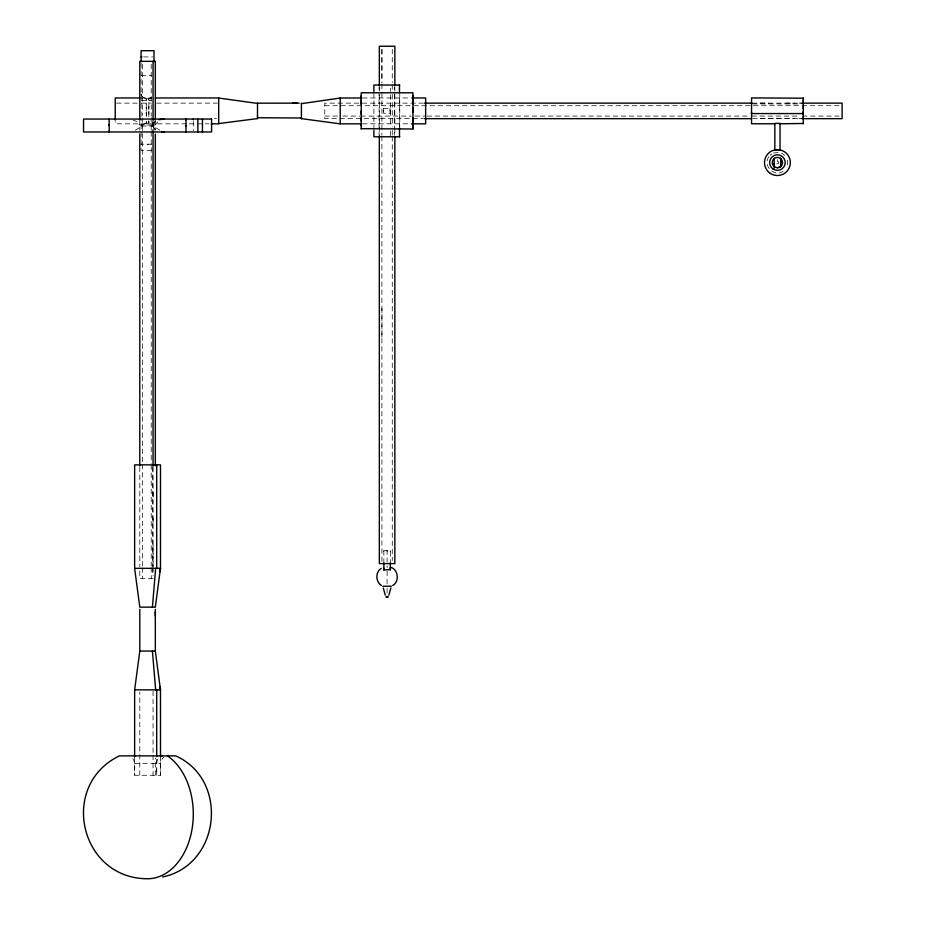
<?xml version="1.0" encoding="UTF-8"?>
<svg xmlns="http://www.w3.org/2000/svg" width="925" height="925" viewBox="0 0 925 925"><rect width="100%" height="100%" fill="white"/><g stroke="black" fill="none" stroke-linecap="round" stroke-linejoin="round"><path stroke-width="0.69" stroke-dasharray="4.62 3.47" d="M160.499 756.766L160.499 775.277L134.634 775.277C133.847 769.496 137.039 761.102 131.061 757.112M139.802 775.277L139.802 691.993M146.266 123.314L142.577 124.863L141.097 128.355M146.266 122.886L146.266 121.973M146.266 115.486L146.266 112.017M146.266 110.896L146.266 107.473M146.266 104.074L146.266 103.045M146.266 100.467L146.266 98.917M148.856 122.886L148.856 121.337M148.856 114.33L148.856 110.896M148.856 109.774L148.856 106.306M148.856 103.045L148.856 102.085M148.856 99.819L148.856 98.917M153.053 691.183L153.053 753.921M153.053 566.031L153.053 542.478M153.053 523.076L153.053 516.601M153.053 497.199L153.053 490.736M153.053 125.939L154.278 128.748L157.111 130.645M156.707 775.277L156.707 769.935M156.707 769.461L156.707 768.733M381.921 337.255L381.921 304.926M381.921 78.579L381.921 49.06M383.609 111.243L383.609 110.595M383.609 108.653L390.061 108.329L390.061 113.509L383.609 113.185M383.852 551.473L383.852 550.664L390.327 550.664L390.327 562.157M387.089 551.473L387.089 550.664L387.089 562.157M390.061 110.919L390.061 108.329M390.327 551.473L390.327 550.664M390.396 135.686L390.396 130.298M399.484 127.072L399.484 94.732M777.416 161.297L777.416 159.609M379.077 128.147L379.077 93.656M394.593 93.656L394.593 128.147M394.57 135.328L394.593 132.46M153.053 125.014L154.278 122.273L157.111 120.377M787.533 164.696L787.557 160.592L786.053 156.915M160.499 775.277C161.239 769.484 158.094 761.102 164.06 757.112M768.895 156.741C762.258 165.436 774.283 177.681 783.093 171.218M770.178 155.215L771.739 153.955M157.886 121.73L155.319 125.014L139.802 125.014L137.247 121.73L133.188 120.123M151.746 97.588C148.035 99.646 141.201 98.651 141.097 93.448M135.281 130.217L138.935 127.974L139.802 126.008L155.319 126.008L156.186 127.974L159.84 130.217M773.508 153.018L779.532 152.475M798.969 118.608L801.848 118.585M786.042 103.114L794.656 103.08M760.177 118.608L794.656 118.608M143.525 56.922L152.741 56.922M141.097 75.63L151.608 75.63M140.762 97.969L151.515 97.969M362.519 97.969L412.284 97.969M141.097 100.571L151.608 100.571M116.515 103.138L138.218 103.138M141.097 103.138L151.446 103.138M156.614 103.138L217.41 103.138M423.5 103.138L324.756 103.138L324.756 118.666L411.625 118.666M752.129 103.138L801.906 103.138M752.626 103.947L800.056 103.947M324.756 105.727L840.698 105.727M324.756 116.076L339.197 116.076M342.805 116.076L359.64 116.076M360.842 116.076L411.382 116.076M414.99 116.076L424.61 116.076M427.026 116.076L749.458 116.076M751.863 116.076L799.998 116.076M802.403 116.076L839.091 116.076M214.392 118.666L216.542 118.666M412.828 118.666L423.5 118.666M752.638 118.666L801.906 118.666M186.445 123.834L115.232 123.834L115.232 121.638M189.139 123.834L203.916 123.834M205.153 123.834L208.842 123.834M362.519 123.834L410.376 123.834M151.608 144.208L141.097 144.208L141.907 144.208M147.561 144.208L148.37 144.208M151.608 150.451L141.097 150.451L141.097 119.845M153.053 578.692L139.802 578.692L139.802 569.615M134.634 763.645L160.499 763.645M760.177 103.08L768.791 103.114M798.969 103.08L801.848 103.103M781.486 153.088L784.793 155.354M154.024 128.355C154.07 124.424 149.642 122.643 146.266 123.372L146.266 120.585M379.077 132.46L379.1 135.328M155.319 775.277L155.319 758.199M399.762 92.789L399.762 127.719M394.848 86.441L394.848 126.644M394.848 127.939L394.848 135.721M394.593 87.193L394.593 89.343M392.269 49.256L392.269 82.348M392.269 84.753L392.269 90.766M392.269 94.373L392.269 126.864M392.269 130.471L392.269 135.281M392.269 136.484L392.269 560.596M390.396 88.268L390.396 91.494M390.396 94.732L390.396 127.072M387.089 565.591L387.089 567.58M387.089 571.199L387.089 585.051M387.089 588.254L387.089 592.96M383.852 550.664L383.852 562.157M383.609 108.329L383.609 113.509M381.921 49.256L381.921 82.799M381.921 84.21L381.921 91.24M381.921 92.639L381.921 135.281M381.921 136.229L381.921 562.192M379.331 86.441L379.331 135.721M379.077 87.193L379.077 89.343M373.908 92.789L373.908 127.719M193.29 121.464L193.29 130.679M156.707 759.263L156.707 774.549M155.319 119.683L155.319 130.055M154.024 120.736L154.024 131.13M153.053 121.788L153.053 130.228M153.053 467.46L153.053 546.351M153.053 548.941L153.053 567.048M153.053 567.441L153.053 575.87M153.053 755.263L153.053 775.277M152.741 121.499L152.741 131.119M152.741 466.79L152.741 566.655M152.741 567.857L152.741 575.674M151.214 64.149L151.214 116.168M151.214 117.568L151.214 130.228M151.214 131.627L151.214 463.413M151.214 464.812L151.214 566.031M151.214 567.441L151.214 578.692M148.856 123.314L148.856 120.585M148.856 116.631L148.856 98.432A5.088 5.088 0 0 0 151.677 97.611M146.266 116.631L146.266 98.432A5.088 5.088 0 0 1 141.062 93.899M142.392 64.345L142.392 115.475M142.392 117.88L142.392 131.119M142.392 133.524L142.392 463.182M142.392 464.385L142.392 566.655M142.392 567.857L142.392 578.692M141.097 63.166L141.097 116.932M139.802 119.683L139.802 130.055M139.802 467.021L139.802 567.013M134.634 756.766L134.634 775.277M156.707 763.645A7.758 5.492 -90 0 1 159.192 757.147M776.676 163.644A1.295 1.295 0 0 0 778.7 162.708A1.295 1.295 0 0 0 776.873 161.412A1.295 1.295 0 0 0 776.676 163.644"/><path stroke-width="1.39" d="M109.15 131.165L109.15 131.974L109.15 119.047M109.15 125.511L109.15 124.702M134.634 568.343L134.634 464.87L160.499 464.87L160.476 568.343L155.319 607.147L139.802 607.147L134.634 568.343L160.476 568.343L160.06 571.569L160.476 568.343M153.053 120.389L153.053 61.339M155.319 615.923L155.319 611.529M156.707 689.853L156.707 756.592M156.707 464.87L156.707 568.343M185.971 126.32L185.971 125.511M185.971 119.845L185.971 119.047L185.971 131.974M211.305 123.834L218.693 123.834L218.693 97.969L155.319 97.969M218.693 123.58L257.497 118.573M257.497 117.752L301.411 117.984M257.497 116.157L257.497 118.654M257.497 103.415L218.693 98.038M361.571 123.834L340.203 123.834L301.411 118.654L301.411 117.752M301.411 103.658L340.203 98.038L361.571 97.969M412.955 127.766L412.955 129.003L361.224 128.679M361.224 123.834L361.224 125.927M361.224 121.002L361.224 117.776M361.224 114.365L361.224 110.896M361.224 104.317L361.224 100.166M361.224 98.94L361.224 95.668M390.327 569.569L383.852 569.973L383.852 569.326M383.852 568.759L383.852 568.066M390.327 568.759L390.327 568.066M390.327 567.279C397.866 568.528 400.143 581.42 392.697 585.513M399.484 85.031L399.484 91.494M412.955 125.927L412.955 123.592M412.955 121.776L412.955 117.776M412.955 112.064L412.955 107.647M412.955 104.317L412.955 100.166M412.955 98.94L412.955 95.668M751.551 113.775L751.551 112.422M774.179 164.858L774.179 163.783M780.654 164.858L780.654 163.783M780.654 162.592L780.654 161.308M780.654 159.354L780.654 158.106M780.018 123.777L803.282 123.487M803.282 118.273L803.282 116.758M803.282 113.104L803.282 111.659M803.282 108.78L803.282 105.82M803.282 104.039L803.282 103.427M803.282 101.53L803.282 99.912M803.282 98.2L751.551 97.923L751.551 123.777L774.849 123.777M803.282 114.411L803.282 113.775M803.282 112.422L803.282 113.567L751.551 113.567M152.417 607.147L155.654 568.343M134.634 756.766L134.634 689.853L139.814 651.05L139.802 609.332M388.882 595.191L390.87 588.023M381.135 568.355C375.284 572.298 375.492 581.813 381.482 585.513M780.654 166.627L777.416 167.76M162.65 876.969C220.416 864.933 229.492 779.902 175.692 755.875L119.371 755.875C58.518 785.418 79.793 878.704 147.561 878.75A64.669 45.73 -90 0 0 192.134 828.546A64.669 45.73 -90 0 0 167.494 755.875M158.984 119.707L164.026 119.047M257.497 103.184L299.214 103.138M292.624 103.149L297.017 103.138M141.097 56.922L141.907 56.922M399.762 85.031L373.908 85.031L373.908 91.494M361.224 129.003L361.224 92.789L412.955 92.789L412.955 129.003M139.802 97.969L115.232 97.969L115.232 120.146M412.284 97.969L425.639 97.969L425.639 123.834L411.394 123.834M424.563 103.138L752.129 103.138M802.738 103.138L842.108 103.138L842.108 118.666L801.906 118.666M424.598 118.666L751.343 118.666M399.762 136.773L373.908 136.773L373.908 130.298M382.811 586.23L391.368 586.23M385.794 596.983L388.384 596.983M139.918 651.05L155.319 651.05L160.476 689.853L160.499 756.766M134.634 689.853L160.476 689.853L160.06 686.616L160.476 689.853M164.026 131.974L162.025 131.882M383.308 588.023L385.297 595.191M152.417 651.05L155.654 689.853M301.411 103.138L301.411 118.654M155.319 651.05L155.319 609.332M803.282 97.923L803.282 123.777M780.654 158.545L780.654 167.067M774.179 158.106L774.179 168.223M399.484 128.147L399.484 136.773M394.848 85.146L394.848 46.25L379.331 46.25L379.331 85.609M394.848 137.016L394.848 563.602L379.331 563.602L379.331 136.229M390.327 562.793L390.327 569.973M387.089 596.313L387.089 596.983M383.852 562.793L383.852 569.973M340.203 97.969L340.203 123.834M257.497 103.288L257.497 116.527M202.436 119.047L202.436 131.974M197.858 119.047L197.858 131.974M193.29 119.047L193.29 119.845M155.319 119.683L155.319 61.339L139.802 61.339L139.802 119.683M155.319 133.952L155.319 465.876M154.024 61.778L154.024 50.69L141.097 50.69L141.097 61.778M153.053 131.627L153.053 466.223M139.802 133.952L139.802 465.876M160.684 756.176A7.758 5.492 -90 0 1 162.199 755.875M776.133 149.723L774.849 149.908L774.849 123.372L780.018 123.372L780.018 149.919L776.133 149.723M211.582 119.047L83.539 119.047L83.539 131.974L211.582 131.974L211.582 119.047M770.213 173.333A12.938 12.938 0 0 0 790.32 163.448A12.938 12.938 0 0 0 771.716 150.983A12.938 12.938 0 0 0 770.213 173.333M772.965 168.94A7.758 7.758 0 0 0 785.152 163.262A7.758 7.758 0 0 0 774.132 155.55A7.758 7.758 0 0 0 772.965 168.94M774.826 167.067A5.168 5.168 0 0 0 782.585 162.592A5.168 5.168 0 0 0 774.826 158.106A5.168 5.168 0 0 0 774.826 167.067"/></g></svg>
